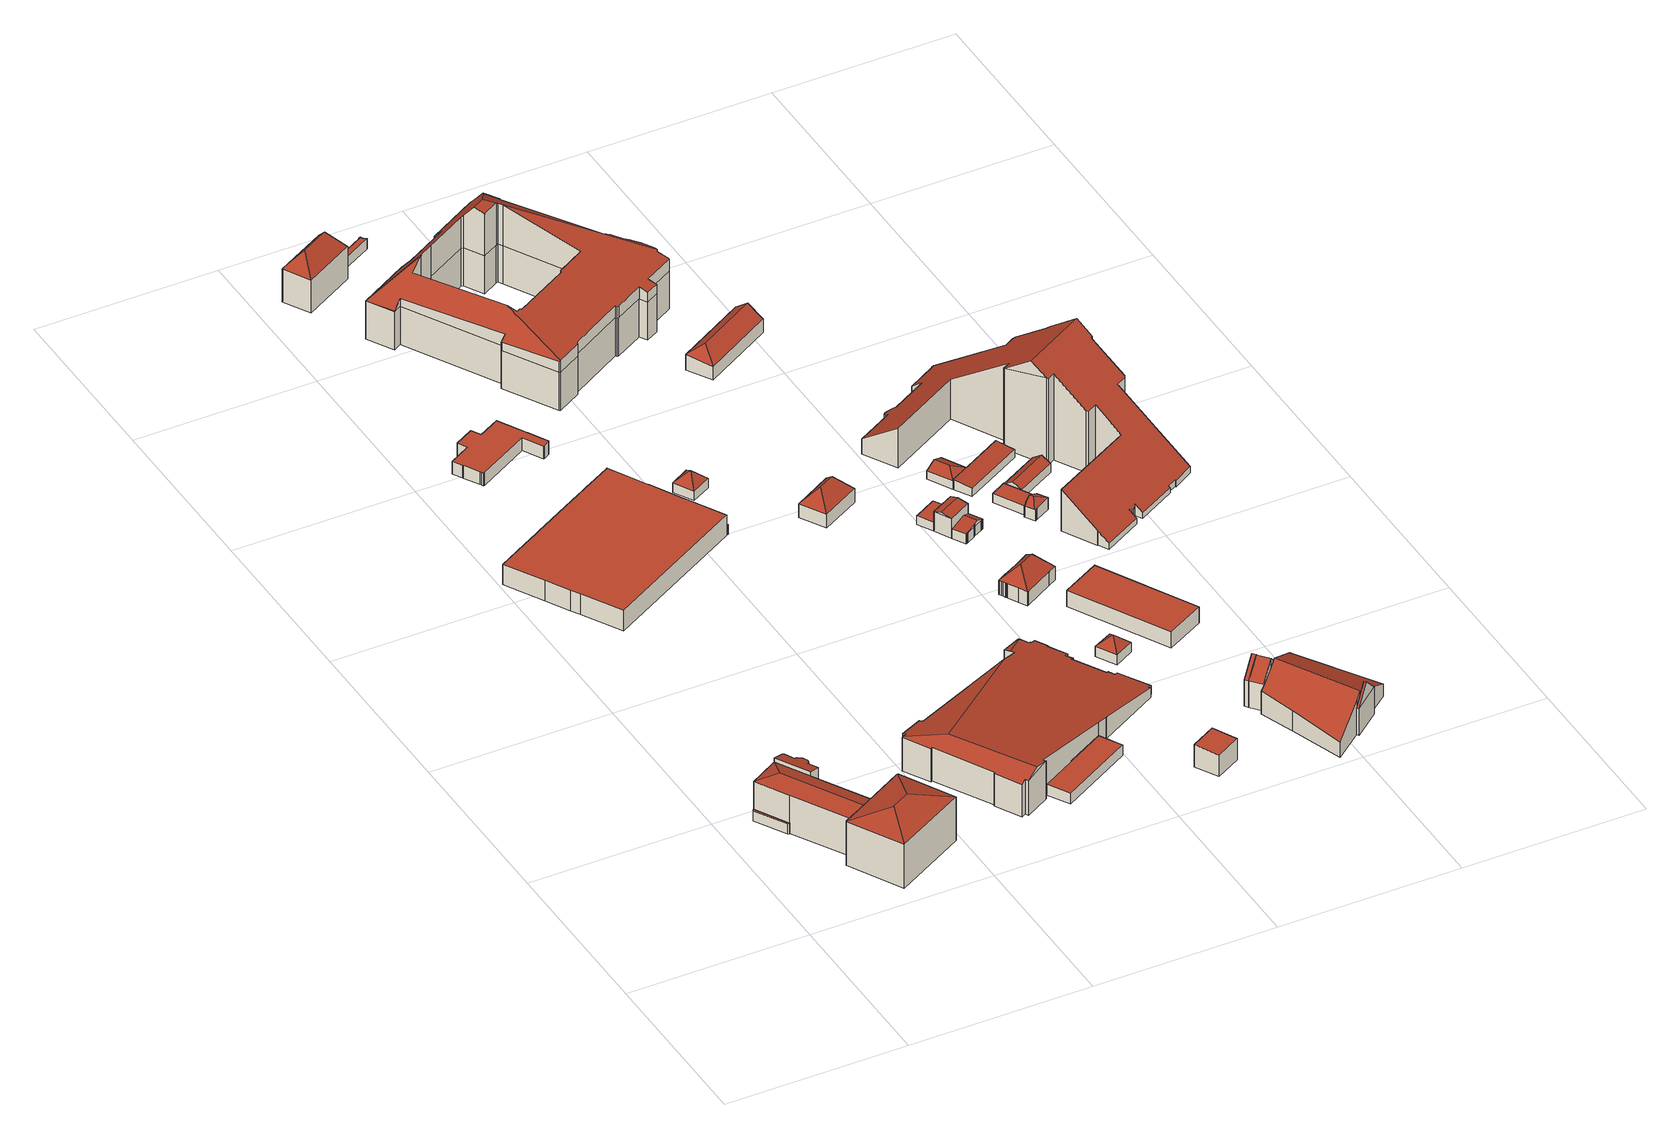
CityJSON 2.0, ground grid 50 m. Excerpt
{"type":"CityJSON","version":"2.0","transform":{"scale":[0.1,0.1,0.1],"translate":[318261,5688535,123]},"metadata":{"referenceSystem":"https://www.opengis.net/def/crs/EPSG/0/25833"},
"CityObjects":{
"building1":{"type":"Building","attributes":{"name":"Universität Leipzig - Veterinärmedizinische Fakultät","Gemeindeschluessel":14713000,"Geometrietyp2DReferenz":"3000","function":"31001_3023","roofType":"9999"},"children":["building1-1","building1-2","building1-3","building1-4"]},
"building1-1":{"type":"BuildingPart","attributes":{"Dachtyp_tdc":"tdcHipAndGableRoof","Dachneigung":17.68,"QualitaetDacherkennung":76,"Geometrietyp2DReferenz":"3000","roofType":"5000","measuredHeight":12.7},"parents":["building1"],"geometry":[{"type":"MultiSurface","lod":"2","boundaries":[[[0,1,2,3,4]],[[5,6,7,8,9]],[[6,10,11,7]],[[12,13,14,15]],[[16,0,4,17]],[[10,6,5,18]],[[5,1,0,16,19,18]],[[13,12,10,18,19]],[[4,3,8,7,11,15,14,17]],[[5,9,2,1]],[[9,8,3,2]],[[15,11,10,12]],[[17,14,13,16]],[[19,16,13]]],"semantics":{"surfaces":[{"type":"WallSurface"},{"type":"RoofSurface"},{"type":"GroundSurface"},{"type":"ClosureSurface"}],"values":[0,0,0,0,0,1,1,1,2,0,3,3,3,3]}}]},
"building1-2":{"type":"BuildingPart","attributes":{"Dachtyp_tdc":"tdcPolyFlatRoof","Dachneigung":0,"QualitaetDacherkennung":0,"Geometrietyp2DReferenz":"3000","roofType":"9999","measuredHeight":3.02},"parents":["building1"],"geometry":[{"type":"MultiSurface","lod":"2","boundaries":[[[9,20,21,22,23,2]],[[2,23,24,3]],[[23,22,25,24]],[[22,21,26,25]],[[21,20,27,26]],[[20,9,8,27]],[[3,24,25,26,27,8]],[[3,8,9,2]]],"semantics":{"surfaces":[{"type":"RoofSurface"},{"type":"WallSurface"},{"type":"GroundSurface"},{"type":"ClosureSurface"}],"values":[0,1,1,1,1,1,2,3]}}]},
"building1-3":{"type":"BuildingPart","attributes":{"Dachtyp_tdc":"tdcPolyFlatRoof","Dachneigung":16.78,"QualitaetDacherkennung":56,"Geometrietyp2DReferenz":"3000","roofType":"2100","measuredHeight":12.38},"parents":["building1"],"geometry":[{"type":"MultiSurface","lod":"2","boundaries":[[[28,29,30,11,10]],[[29,31,32,30]],[[31,33,34,32]],[[33,35,36,34]],[[35,37,38,36]],[[37,39,40,38]],[[39,41,42,40]],[[41,43,44,42]],[[43,45,46,44]],[[45,47,48,46]],[[47,49,50,48]],[[49,51,52,50]],[[51,53,54,52]],[[53,55,56,54]],[[55,57,12,15,56]],[[55,53,51,49,47,45,43,41,39,37,35,33,31,29,28,57]],[[15,11,30,32,34,36,38,40,42,44,46,48,50,52,54,56]],[[10,12,57,28]],[[10,11,15,12]]],"semantics":{"surfaces":[{"type":"WallSurface"},{"type":"RoofSurface"},{"type":"GroundSurface"},{"type":"ClosureSurface"}],"values":[0,0,0,0,0,0,0,0,0,0,0,0,0,0,0,1,2,0,3]}}]},
"building1-4":{"type":"BuildingPart","attributes":{"Dachtyp_tdc":"tdcFreeFormRoof","Dachneigung":17.71,"QualitaetDacherkennung":92,"Geometrietyp2DReferenz":"3000","roofType":"5000","measuredHeight":15.71},"parents":["building1"],"geometry":[{"type":"MultiSurface","lod":"2","boundaries":[[[58,14,13]],[[58,59,60,14]],[[59,61,62,60]],[[61,63,64,62]],[[63,65,66,64]],[[65,67,68,66]],[[67,69,70,68]],[[69,71,72,70]],[[71,73,74,72]],[[73,75,4,74]],[[75,76,16,17,4]],[[71,69,67,77]],[[65,63,61,78]],[[67,65,78,77]],[[61,59,58,76,75,73,71,77,78]],[[17,14,60,62,64,66,68,70,72,74,4]],[[13,19,16,76,58]],[[13,14,17,16]],[[13,16,19]]],"semantics":{"surfaces":[{"type":"WallSurface"},{"type":"RoofSurface"},{"type":"GroundSurface"},{"type":"ClosureSurface"}],"values":[0,0,0,0,0,0,0,0,0,0,0,1,1,1,1,2,0,3,3]}}]},
"building2":{"type":"Building","attributes":{"name":"Universität Leipzig - Veterinärmedizinische Fakultät","Gemeindeschluessel":14713000,"Geometrietyp2DReferenz":"3000","function":"31001_3023","roofType":"9999"},"children":["building2-1","building2-2","building2-3"]},
"building2-1":{"type":"BuildingPart","attributes":{"Dachtyp_tdc":"tdcPolyFlatRoof","Dachneigung":0,"QualitaetDacherkennung":6,"Geometrietyp2DReferenz":"3000","roofType":"1000","measuredHeight":6.08},"parents":["building2"],"geometry":[{"type":"MultiSurface","lod":"2","boundaries":[[[79,80,81,82,83]],[[80,84,85,86,81]],[[87,88,89,90,91]],[[88,92,93,89]],[[92,94,95,93]],[[94,96,97,95]],[[96,98,99,97]],[[98,100,101,99]],[[100,102,103,101]],[[102,104,105,103]],[[104,106,107,105]],[[106,108,109,107]],[[108,110,111,109]],[[110,112,113,111]],[[112,114,115,113]],[[114,116,117,115]],[[116,118,119,117]],[[118,120,121,119]],[[120,122,123,124,121]],[[122,120,118,116,114,112,110,108,106,104,102,100,98,96,94,92,88,87,84,80,79]],[[82,81,86,90,89,93,95,97,99,101,103,105,107,109,111,113,115,117,119,121,124]],[[91,85,84,87]],[[91,90,86,85]],[[83,123,122,79]],[[83,82,124,123]]],"semantics":{"surfaces":[{"type":"WallSurface"},{"type":"RoofSurface"},{"type":"GroundSurface"},{"type":"ClosureSurface"}],"values":[0,0,0,0,0,0,0,0,0,0,0,0,0,0,0,0,0,0,0,1,2,0,3,0,3]}}]},
"building2-2":{"type":"BuildingPart","attributes":{"Dachtyp_tdc":"tdcPolyFlatRoof","Dachneigung":0,"QualitaetDacherkennung":0,"Geometrietyp2DReferenz":"3000","roofType":"9999","measuredHeight":3.02},"parents":["building2"],"geometry":[{"type":"MultiSurface","lod":"2","boundaries":[[[125,126,127,128,129,130,131,132,133,134,123,83,135]],[[135,83,82,81]],[[123,134,136,124]],[[134,133,137,136]],[[133,132,138,137]],[[132,131,139,138]],[[131,130,140,139]],[[130,129,141,140]],[[129,128,142,141]],[[128,127,143,142]],[[127,126,144,143]],[[126,125,145,144]],[[125,135,81,145]],[[81,82,124,136,137,138,139,140,141,142,143,144,145]],[[124,82,83,123]]],"semantics":{"surfaces":[{"type":"RoofSurface"},{"type":"WallSurface"},{"type":"GroundSurface"},{"type":"ClosureSurface"}],"values":[0,1,1,1,1,1,1,1,1,1,1,1,1,2,3]}}]},
"building2-3":{"type":"BuildingPart","attributes":{"Dachtyp_tdc":"tdcPolyFlatRoof","Dachneigung":0,"QualitaetDacherkennung":0,"Geometrietyp2DReferenz":"3000","roofType":"9999","measuredHeight":3},"parents":["building2"],"geometry":[{"type":"MultiSurface","lod":"2","boundaries":[[[91,146,147,85]],[[85,147,148,86]],[[147,146,149,148]],[[146,91,90,149]],[[86,148,149,90]],[[86,90,91,85]]],"semantics":{"surfaces":[{"type":"RoofSurface"},{"type":"WallSurface"},{"type":"GroundSurface"},{"type":"ClosureSurface"}],"values":[0,1,1,1,2,3]}}]},
"building3":{"type":"Building","attributes":{"name":"Universität Leipzig - Veterinärmedizinische Fakultät","Dachtyp_tdc":"tdcPolyFlatRoof","Gemeindeschluessel":14713000,"Dachneigung":0,"QualitaetDacherkennung":58,"Geometrietyp2DReferenz":"3000","function":"31001_3023","roofType":"1000","measuredHeight":3.9},"geometry":[{"type":"MultiSurface","lod":"2","boundaries":[[[150,151,152,153]],[[151,154,155,152]],[[154,156,157,155]],[[156,158,159,157]],[[158,160,161,159]],[[160,162,163,161]],[[162,164,165,163]],[[164,166,167,165]],[[166,168,169,167]],[[168,170,171,169]],[[170,172,173,171]],[[172,174,175,173]],[[174,176,177,175]],[[176,178,179,177]],[[178,180,181,179]],[[180,182,183,181]],[[182,184,185,183]],[[184,186,187,185]],[[186,188,189,187]],[[188,190,191,189]],[[190,192,193,191]],[[192,150,153,193]],[[192,190,188,186,184,182,180,178,176,174,172,170,168,166,164,162,160,158,156,154,151,150]],[[153,152,155,157,159,161,163,165,167,169,171,173,175,177,179,181,183,185,187,189,191,193]]],"semantics":{"surfaces":[{"type":"WallSurface"},{"type":"RoofSurface"},{"type":"GroundSurface"}],"values":[0,0,0,0,0,0,0,0,0,0,0,0,0,0,0,0,0,0,0,0,0,0,1,2]}}]},
"building4":{"type":"Building","attributes":{"name":"Universität Leipzig - Veterinärmedizinische Fakultät","Dachtyp_tdc":"tdcPolyFlatRoof","Gemeindeschluessel":14713000,"Dachneigung":0,"QualitaetDacherkennung":80,"Geometrietyp2DReferenz":"3000","function":"31001_3023","roofType":"1000","measuredHeight":3.15},"geometry":[{"type":"MultiSurface","lod":"2","boundaries":[[[194,195,196,197]],[[195,198,199,196]],[[198,200,201,199]],[[200,194,197,201]],[[200,198,195,194]],[[197,196,199,201]]],"semantics":{"surfaces":[{"type":"WallSurface"},{"type":"RoofSurface"},{"type":"GroundSurface"}],"values":[0,0,0,0,1,2]}}]},
"building5":{"type":"Building","attributes":{"name":"Universität Leipzig - Veterinärmedizinische Fakultät","Dachtyp_tdc":"tdcFreeFormRoof","Gemeindeschluessel":14713000,"Dachneigung":10.04,"QualitaetDacherkennung":11,"Geometrietyp2DReferenz":"3000","function":"31001_3023","roofType":"5000","measuredHeight":12.06},"geometry":[{"type":"MultiSurface","lod":"2","boundaries":[[[202,203,204,205]],[[203,206,207,204]],[[206,208,209,207]],[[208,210,211,209]],[[210,212,213,211]],[[212,214,215,213]],[[214,216,217,215]],[[216,218,219,217]],[[218,220,221,219]],[[220,222,223,221]],[[222,224,225,223]],[[224,226,227,225]],[[226,228,229,227]],[[228,230,231,229]],[[230,232,233,231]],[[232,234,235,233]],[[234,236,237,235]],[[236,238,239,237]],[[238,240,241,239]],[[240,242,243,241]],[[242,244,245,243]],[[244,246,247,245]],[[246,248,249,247]],[[248,250,251,249]],[[250,252,253,251]],[[252,254,255,253]],[[254,256,257,255]],[[256,258,259,257]],[[258,260,261,259]],[[260,262,263,261]],[[262,264,265,263]],[[264,266,267,265]],[[266,268,269,267]],[[268,270,271,269]],[[270,272,273,271]],[[272,274,275,273]],[[274,202,205,275]],[[276,277,218,216,214,212,278]],[[279,280,224,222]],[[203,202,274,272,270,281,276,278,210,208,206]],[[252,250,248,246,244,242,240,238,236,234,232,230,228,226,280,279,220,277,276,281,268,266,264,262,260,258,256,254]],[[222,220,279]],[[226,224,280]],[[212,210,278]],[[220,218,277]],[[270,268,281]],[[205,204,207,209,211,213,215,217,219,221,223,225,227,229,231,233,235,237,239,241,243,245,247,249,251,253,255,257,259,261,263,265,267,269,271,273,275]]],"semantics":{"surfaces":[{"type":"WallSurface"},{"type":"RoofSurface"},{"type":"GroundSurface"}],"values":[0,0,0,0,0,0,0,0,0,0,0,0,0,0,0,0,0,0,0,0,0,0,0,0,0,0,0,0,0,0,0,0,0,0,0,0,0,1,1,1,1,0,0,0,0,0,2]}}]},
"building6":{"type":"Building","attributes":{"name":"Universität Leipzig - Veterinärmedizinische Fakultät","Gemeindeschluessel":14713000,"Geometrietyp2DReferenz":"3000","function":"31001_3023","roofType":"9999"},"children":["building6-1","building6-2"]},
"building6-1":{"type":"BuildingPart","attributes":{"Dachtyp_tdc":"tdcPolyFlatRoof","Dachneigung":0,"QualitaetDacherkennung":14,"Geometrietyp2DReferenz":"3000","roofType":"1000","measuredHeight":3.11},"parents":["building6"],"geometry":[{"type":"MultiSurface","lod":"2","boundaries":[[[282,283,284,285]],[[283,286,287,284]],[[286,288,289,287]],[[288,290,291,289]],[[290,292,293,291]],[[292,294,295,293]],[[294,296,297,295]],[[296,298,299,297]],[[298,300,301,299]],[[300,302,303,301]],[[302,304,305,303]],[[306,304,302,300,298,296,294,292,290,288,286,283,282]],[[285,284,287,289,291,293,295,297,299,301,303,305,307]],[[307,305,304,306]],[[285,307,306,282]]],"semantics":{"surfaces":[{"type":"WallSurface"},{"type":"RoofSurface"},{"type":"GroundSurface"},{"type":"ClosureSurface"}],"values":[0,0,0,0,0,0,0,0,0,0,0,1,2,3,3]}}]},
"building6-2":{"type":"BuildingPart","attributes":{"Dachtyp_tdc":"tdcHipRoof","Dachneigung":50.71,"QualitaetDacherkennung":66,"Geometrietyp2DReferenz":"3000","roofType":"3200","measuredHeight":14.81},"parents":["building6"],"geometry":[{"type":"MultiSurface","lod":"2","boundaries":[[[308,309,310,311]],[[309,312,313,310]],[[312,314,315,313]],[[314,316,282,285,315]],[[317,305,304]],[[317,318,319,305]],[[318,320,321,319]],[[320,308,311,321]],[[308,320,322]],[[318,317,323,316,314,312,309,324]],[[320,318,324,322]],[[309,308,322,324]],[[311,310,313,315,285,307,305,319,321]],[[306,282,316,323]],[[306,307,285,282]],[[304,306,323,317]],[[304,305,307,306]]],"semantics":{"surfaces":[{"type":"WallSurface"},{"type":"RoofSurface"},{"type":"GroundSurface"},{"type":"ClosureSurface"}],"values":[0,0,0,0,0,0,0,0,1,1,1,1,2,0,3,0,3]}}]},
"building7":{"type":"Building","attributes":{"name":"Universität Leipzig - Veterinärmedizinische Fakultät","Dachtyp_tdc":"tdcTentRoof","Gemeindeschluessel":14713000,"Dachneigung":44.27,"QualitaetDacherkennung":76,"Geometrietyp2DReferenz":"3000","function":"31001_3023","roofType":"3500","measuredHeight":5.8},"geometry":[{"type":"MultiSurface","lod":"2","boundaries":[[[325,326,327,328]],[[326,329,330,327]],[[329,331,332,330]],[[331,325,328,332]],[[326,325,333]],[[329,326,333]],[[331,329,333]],[[325,331,333]],[[328,327,330,332]]],"semantics":{"surfaces":[{"type":"WallSurface"},{"type":"RoofSurface"},{"type":"GroundSurface"}],"values":[0,0,0,0,1,1,1,1,2]}}]},
"building8":{"type":"Building","attributes":{"name":"Universität Leipzig - Veterinärmedizinische Fakultät","Dachtyp_tdc":"tdcHipRoof","Gemeindeschluessel":14713000,"Dachneigung":44.41,"QualitaetDacherkennung":72,"Geometrietyp2DReferenz":"3000","function":"31001_3023","roofType":"3200","measuredHeight":5.55},"geometry":[{"type":"MultiSurface","lod":"2","boundaries":[[[334,335,336,337]],[[335,338,339,336]],[[338,340,341,339]],[[340,334,337,341]],[[338,335,342]],[[334,340,343]],[[335,334,343,342]],[[340,338,342,343]],[[337,336,339,341]]],"semantics":{"surfaces":[{"type":"WallSurface"},{"type":"RoofSurface"},{"type":"GroundSurface"}],"values":[0,0,0,0,1,1,1,1,2]}}]},
"building9":{"type":"Building","attributes":{"name":"Universität Leipzig - Veterinärmedizinische Fakultät","Dachtyp_tdc":"tdcPolyFlatRoof","Gemeindeschluessel":14713000,"Dachneigung":2.98,"QualitaetDacherkennung":81,"Geometrietyp2DReferenz":"3000","function":"31001_3023","roofType":"2100","measuredHeight":6.76},"geometry":[{"type":"MultiSurface","lod":"2","boundaries":[[[344,345,346,347]],[[345,348,349,346]],[[348,350,351,349]],[[350,344,347,351]],[[350,348,345,344]],[[347,346,349,351]]],"semantics":{"surfaces":[{"type":"WallSurface"},{"type":"RoofSurface"},{"type":"GroundSurface"}],"values":[0,0,0,0,1,2]}}]},
"building10":{"type":"Building","attributes":{"name":"Universität Leipzig - Veterinärmedizinische Fakultät","Dachtyp_tdc":"tdcHipRoof","Gemeindeschluessel":14713000,"Dachneigung":46.47,"QualitaetDacherkennung":74,"Geometrietyp2DReferenz":"3000","function":"31001_3023","roofType":"3200","measuredHeight":8.38},"geometry":[{"type":"MultiSurface","lod":"2","boundaries":[[[352,353,354,355]],[[353,356,357,354]],[[356,358,359,357]],[[358,352,355,359]],[[356,353,360]],[[352,358,361]],[[353,352,361,360]],[[358,356,360,361]],[[355,354,357,359]]],"semantics":{"surfaces":[{"type":"WallSurface"},{"type":"RoofSurface"},{"type":"GroundSurface"}],"values":[0,0,0,0,1,1,1,1,2]}}]},
"building11":{"type":"Building","attributes":{"name":"Universität Leipzig - Veterinärmedizinische Fakultät","Dachtyp_tdc":"tdcFreeFormRoof","Gemeindeschluessel":14713000,"Dachneigung":12.78,"QualitaetDacherkennung":5,"Geometrietyp2DReferenz":"3000","function":"31001_3023","roofType":"5000","measuredHeight":24.57},"geometry":[{"type":"MultiSurface","lod":"2","boundaries":[[[362,363,364,365]],[[363,366,367,364]],[[366,368,369,367]],[[368,370,371,369]],[[370,372,373,371]],[[372,374,375,373]],[[374,376,377,375]],[[376,378,379,377]],[[378,380,381,379]],[[380,382,383,381]],[[382,384,385,383]],[[384,386,387,385]],[[386,388,389,387]],[[388,390,391,389]],[[390,392,393,391]],[[392,394,395,393]],[[394,396,397,395]],[[398,399,400,401]],[[399,402,403,400]],[[402,404,405,403]],[[404,406,407,405]],[[406,408,409,407]],[[408,410,411,409]],[[410,412,413,411]],[[412,414,415,413]],[[414,416,417,415]],[[416,418,419,417]],[[418,420,421,419]],[[420,422,423,421]],[[422,424,425,423]],[[424,426,427,425]],[[426,428,429,427]],[[428,398,401,429]],[[396,430,431,397]],[[430,432,433,431]],[[432,434,435,433]],[[434,436,437,435]],[[436,438,439,437]],[[438,440,441,439]],[[440,442,443,441]],[[442,444,445,443]],[[444,446,447,445]],[[446,448,449,447]],[[448,450,451,449]],[[450,452,453,451]],[[452,454,455,453]],[[454,456,457,455]],[[456,458,459,457]],[[458,460,461,459]],[[460,462,463,461]],[[462,464,465,463]],[[464,466,467,465]],[[466,468,469,467]],[[468,470,471,469]],[[470,472,473,471]],[[472,474,475,473]],[[474,362,365,475]],[[476,477,478,479,480,481,396,482,483,484]],[[485,486,487,488,489,490,491,492,493,494,495,496,497,498,499,500,501,502,503,504]],[[505,506,500,499]],[[507,508,509,510,511,512,513,503,502,514,515,516,517,518,519,479,478,520,521,522,523,524,525]],[[526,527,528,529,530,531,532,396,481,533,534,535,536,505,499,498]],[[420,506,505,536,422]],[[422,536,535,424]],[[424,535,534,426]],[[426,534,533,428]],[[428,533,481,398]],[[430,532,531,432]],[[396,532,430]],[[432,531,530,434]],[[434,530,529,436]],[[436,529,528,438]],[[438,528,527,440]],[[440,527,526,442]],[[442,526,498,444]],[[374,525,524,376]],[[372,507,525,374]],[[376,524,523,378]],[[378,523,522,380]],[[380,522,521,382]],[[382,521,520,384]],[[384,520,478,477,386]],[[402,519,518,404]],[[399,480,479,519,402]],[[404,518,517,406]],[[406,517,516,408]],[[408,516,515,410]],[[410,515,514,412]],[[412,514,502,414]],[[474,513,512,362]],[[472,504,503,513,474]],[[362,512,511,363]],[[363,511,510,366]],[[366,510,509,368]],[[368,509,508,370]],[[370,508,507,372]],[[418,500,506,420]],[[470,485,504,472]],[[414,502,501,416]],[[416,501,500,418]],[[444,498,497,446]],[[446,497,496,448]],[[448,496,495,450]],[[450,495,494,452]],[[452,494,493,454]],[[454,493,492,456]],[[456,492,491,458]],[[458,491,490,460]],[[460,490,489,462]],[[462,489,488,464]],[[464,488,487,466]],[[466,487,486,468]],[[468,486,485,470]],[[390,484,483,392]],[[388,476,484,390]],[[392,483,482,394]],[[394,482,396]],[[398,481,480,399]],[[386,477,476,388]],[[365,364,367,369,371,373,375,377,379,381,383,385,387,389,391,393,395,397,431,433,435,437,439,441,443,445,447,449,451,453,455,457,459,461,463,465,467,469,471,473,475],[401,400,403,405,407,409,411,413,415,417,419,421,423,425,427,429]],[[398,481,396]]],"semantics":{"surfaces":[{"type":"WallSurface"},{"type":"RoofSurface"},{"type":"GroundSurface"},{"type":"ClosureSurface"}],"values":[0,0,0,0,0,0,0,0,0,0,0,0,0,0,0,0,0,0,0,0,0,0,0,0,0,0,0,0,0,0,0,0,0,0,0,0,0,0,0,0,0,0,0,0,0,0,0,0,0,0,0,0,0,0,0,0,0,1,1,1,1,1,0,0,0,0,0,0,0,0,0,0,0,0,0,0,0,0,0,0,0,0,0,0,0,0,0,0,0,0,0,0,0,0,0,0,0,0,0,0,0,0,0,0,0,0,0,0,0,0,0,0,0,0,0,0,0,0,0,2,3]}}]},
"building12":{"type":"Building","attributes":{"name":"Universität Leipzig - Veterinärmedizinische Fakultät","Dachtyp_tdc":"tdcTentRoof","Gemeindeschluessel":14713000,"Dachneigung":44.27,"QualitaetDacherkennung":83,"Geometrietyp2DReferenz":"3000","function":"31001_3023","roofType":"3500","measuredHeight":5.82},"geometry":[{"type":"MultiSurface","lod":"2","boundaries":[[[537,538,539,540]],[[538,541,542,539]],[[541,543,544,542]],[[543,537,540,544]],[[538,537,545]],[[541,538,545]],[[543,541,545]],[[537,543,545]],[[540,539,542,544]]],"semantics":{"surfaces":[{"type":"WallSurface"},{"type":"RoofSurface"},{"type":"GroundSurface"}],"values":[0,0,0,0,1,1,1,1,2]}}]},
"building13":{"type":"Building","attributes":{"name":"Universität Leipzig - Veterinärmedizinische Fakultät","Dachtyp_tdc":"tdcFreeFormRoof","Gemeindeschluessel":14713000,"Dachneigung":46.52,"QualitaetDacherkennung":78,"Geometrietyp2DReferenz":"3000","function":"31001_3023","roofType":"5000","measuredHeight":8.51},"geometry":[{"type":"MultiSurface","lod":"2","boundaries":[[[546,547,548,549]],[[547,550,551,548]],[[550,552,553,551]],[[552,554,555,553]],[[554,556,557,555]],[[556,558,559,557]],[[558,560,561,559]],[[560,562,563,561]],[[562,564,565,563]],[[564,566,567,565]],[[566,568,569,567]],[[568,570,571,569]],[[570,572,573,571]],[[572,574,575,573]],[[574,576,577,575]],[[576,546,549,577]],[[566,578,579,546,576,574,572,570,568]],[[580,558,556,581,582]],[[560,580,582,579,578,564,562]],[[582,581,554,552,550,547,546,579]],[[566,564,578]],[[556,554,581]],[[560,558,580]],[[549,548,551,553,555,557,559,561,563,565,567,569,571,573,575,577]]],"semantics":{"surfaces":[{"type":"WallSurface"},{"type":"RoofSurface"},{"type":"GroundSurface"}],"values":[0,0,0,0,0,0,0,0,0,0,0,0,0,0,0,0,1,1,1,1,0,0,0,2]}}]},
"building14":{"type":"Building","attributes":{"name":"Universität Leipzig - Veterinärmedizinische Fakultät","Dachtyp_tdc":"tdcPolyFlatRoof","Gemeindeschluessel":14713000,"Dachneigung":0,"QualitaetDacherkennung":40,"Geometrietyp2DReferenz":"3000","function":"31001_3023","roofType":"1000","measuredHeight":2.61},"geometry":[{"type":"MultiSurface","lod":"2","boundaries":[[[583,584,585,586]],[[584,587,588,585]],[[587,589,590,588]],[[589,591,592,590]],[[591,593,594,592]],[[593,595,596,594]],[[595,597,598,596]],[[597,599,600,598]],[[599,601,602,600]],[[601,583,586,602]],[[601,599,597,595,593,591,589,587,584,583]],[[586,585,588,590,592,594,596,598,600,602]]],"semantics":{"surfaces":[{"type":"WallSurface"},{"type":"RoofSurface"},{"type":"GroundSurface"}],"values":[0,0,0,0,0,0,0,0,0,0,1,2]}}]},
"building15":{"type":"Building","attributes":{"name":"Universität Leipzig - Veterinärmedizinische Fakultät","Dachtyp_tdc":"tdcGableRoof","Gemeindeschluessel":14713000,"Dachneigung":12.54,"QualitaetDacherkennung":72,"Geometrietyp2DReferenz":"3000","function":"31001_3023","roofType":"3100","measuredHeight":6.43},"geometry":[{"type":"MultiSurface","lod":"2","boundaries":[[[603,604,602,586]],[[604,605,606,602]],[[605,607,608,606]],[[607,603,586,608]],[[605,604,609]],[[603,607,610]],[[604,603,610,609]],[[607,605,609,610]],[[586,602,606,608]]],"semantics":{"surfaces":[{"type":"WallSurface"},{"type":"RoofSurface"},{"type":"GroundSurface"}],"values":[0,0,0,0,0,0,1,1,2]}}]},
"building16":{"type":"Building","attributes":{"name":"Universität Leipzig - Veterinärmedizinische Fakultät","Dachtyp_tdc":"tdcFreeFormRoof","Gemeindeschluessel":14713000,"Dachneigung":10.1,"QualitaetDacherkennung":16,"Geometrietyp2DReferenz":"3000","function":"31001_3023","roofType":"5000","measuredHeight":3.81},"geometry":[{"type":"MultiSurface","lod":"2","boundaries":[[[611,612,613,614]],[[612,615,616,613]],[[615,617,618,616]],[[617,619,620,618]],[[619,621,622,620]],[[621,623,624,622]],[[623,625,626,624]],[[625,627,628,626]],[[627,629,630,628]],[[629,611,614,630]],[[631,632,633,634,635,636]],[[635,629,627,637,638,639,640,636]],[[617,631,636,640,619]],[[619,640,639,621]],[[621,639,638,623]],[[623,638,637,625]],[[625,637,627]],[[611,634,633,612]],[[629,635,634,611]],[[612,633,632,615]],[[615,632,631,617]],[[614,613,616,618,620,622,624,626,628,630]]],"semantics":{"surfaces":[{"type":"WallSurface"},{"type":"RoofSurface"},{"type":"GroundSurface"}],"values":[0,0,0,0,0,0,0,0,0,0,1,1,0,0,0,0,0,0,0,0,0,2]}}]},
"building17":{"type":"Building","attributes":{"name":"Universität Leipzig - Veterinärmedizinische Fakultät","Dachtyp_tdc":"tdcPolyFlatRoof","Gemeindeschluessel":14713000,"Dachneigung":0,"QualitaetDacherkennung":57,"Geometrietyp2DReferenz":"3000","function":"31001_3023","roofType":"1000","measuredHeight":4.77},"geometry":[{"type":"MultiSurface","lod":"2","boundaries":[[[641,642,643,644]],[[642,645,646,643]],[[645,647,648,646]],[[647,641,644,648]],[[647,645,642,641]],[[644,643,646,648]]],"semantics":{"surfaces":[{"type":"WallSurface"},{"type":"RoofSurface"},{"type":"GroundSurface"}],"values":[0,0,0,0,1,2]}}]},
"building18":{"type":"Building","attributes":{"name":"Universität Leipzig - Veterinärmedizinische Fakultät","Dachtyp_tdc":"tdcHipAndGableRoof","Gemeindeschluessel":14713000,"Dachneigung":35.9,"QualitaetDacherkennung":73,"Geometrietyp2DReferenz":"3000","function":"31001_3023","roofType":"5000","measuredHeight":7.15},"geometry":[{"type":"MultiSurface","lod":"2","boundaries":[[[649,650,651,652]],[[650,653,654,651]],[[653,655,656,654]],[[655,649,652,656]],[[653,650,657]],[[649,655,658]],[[650,649,658,657]],[[655,653,657,658]],[[652,651,654,656]]],"semantics":{"surfaces":[{"type":"WallSurface"},{"type":"RoofSurface"},{"type":"GroundSurface"}],"values":[0,0,0,0,1,0,1,1,2]}}]},
"building19":{"type":"Building","attributes":{"name":"Universität Leipzig - Veterinärmedizinische Fakultät","Gemeindeschluessel":14713000,"Geometrietyp2DReferenz":"3000","function":"31001_3023","roofType":"9999"},"children":["building19-1","building19-2","building19-3","building19-4"]},
"building19-1":{"type":"BuildingPart","attributes":{"Dachtyp_tdc":"tdcGableRoof","Dachneigung":44.84,"QualitaetDacherkennung":49,"Geometrietyp2DReferenz":"3000","roofType":"3100","measuredHeight":12.53},"parents":["building19"],"geometry":[{"type":"MultiSurface","lod":"2","boundaries":[[[659,660,661,662]],[[663,664,665,666,667]],[[668,669,670,671]],[[669,659,662,670]],[[672,673,664,663,674]],[[674,675,676,660,659,669,668,672]],[[662,661,677,678,666,665,679,671,670]],[[680,675,674]],[[678,677,676,675,680]],[[677,661,660,676]],[[663,667,680,674]],[[678,680,667,666]],[[679,665,664,673,672]],[[668,671,679,672]]],"semantics":{"surfaces":[{"type":"WallSurface"},{"type":"RoofSurface"},{"type":"GroundSurface"},{"type":"ClosureSurface"}],"values":[0,0,0,0,1,1,2,0,3,3,0,3,3,3]}}]},
"building19-2":{"type":"BuildingPart","attributes":{"Dachtyp_tdc":"tdcGableRoof","Dachneigung":45.15,"QualitaetDacherkennung":60,"Geometrietyp2DReferenz":"3000","roofType":"3100","measuredHeight":12.57},"parents":["building19"],"geometry":[{"type":"MultiSurface","lod":"2","boundaries":[[[681,682,683,684,685]],[[682,686,687,683]],[[686,688,689,687]],[[686,682,690]],[[682,681,691,690]],[[688,686,690,691,692,693]],[[684,683,687,689,694]],[[685,695,681]],[[684,694,696,695,685]],[[694,689,688,696]],[[691,681,695,692]],[[692,695,696,693]],[[693,696,688]]],"semantics":{"surfaces":[{"type":"WallSurface"},{"type":"RoofSurface"},{"type":"GroundSurface"},{"type":"ClosureSurface"}],"values":[0,0,0,0,1,1,2,0,3,3,0,3,3]}}]},
"building19-3":{"type":"BuildingPart","attributes":{"Dachtyp_tdc":"tdcGableRoof","Dachneigung":28.59,"QualitaetDacherkennung":9,"Geometrietyp2DReferenz":"3000","roofType":"3100","measuredHeight":11.17},"parents":["building19"],"geometry":[{"type":"MultiSurface","lod":"2","boundaries":[[[697,698,699,700]],[[698,701,702,699]],[[701,667,666,702]],[[703,704,705,661,660]],[[704,706,707,705]],[[706,708,709,707]],[[708,710,711,709]],[[710,685,684,711]],[[712,689,688]],[[712,697,700,689]],[[713,692,695,685,710,708,706,704,703,714]],[[714,675,680,667,701,698,697,712,713]],[[700,699,702,666,678,677,661,705,707,709,711,684,694,689]],[[676,675,714]],[[677,678,680,675,676]],[[678,666,667,680]],[[703,660,676,714]],[[677,676,660,661]],[[693,692,713]],[[694,684,685,695,696]],[[696,695,692,693]],[[712,688,693,713]],[[694,696,688,689]],[[688,696,693]]],"semantics":{"surfaces":[{"type":"WallSurface"},{"type":"RoofSurface"},{"type":"GroundSurface"},{"type":"ClosureSurface"}],"values":[0,0,0,0,0,0,0,0,0,0,1,1,2,0,3,3,0,3,0,3,3,0,3,3]}}]},
"building19-4":{"type":"BuildingPart","attributes":{"Dachtyp_tdc":"tdcGableRoof","Dachneigung":44.86,"QualitaetDacherkennung":53,"Geometrietyp2DReferenz":"3000","roofType":"3100","measuredHeight":12.55},"parents":["building19"],"geometry":[{"type":"MultiSurface","lod":"2","boundaries":[[[664,715,716,665]],[[715,717,718,716]],[[717,719,720,718]],[[719,668,671,720]],[[717,715,664,721,722]],[[722,668,719,717]],[[679,665,716,718,720,671]],[[721,672,722]],[[664,665,679,672,721]],[[672,668,722]],[[672,679,671,668]]],"semantics":{"surfaces":[{"type":"WallSurface"},{"type":"RoofSurface"},{"type":"GroundSurface"},{"type":"ClosureSurface"}],"values":[0,0,0,0,1,1,2,0,3,0,3]}}]},
"building20":{"type":"Building","attributes":{"name":"Universität Leipzig - Veterinärmedizinische Fakultät","Dachtyp_tdc":"tdcPolyFlatRoof","Gemeindeschluessel":14713000,"Dachneigung":0,"QualitaetDacherkennung":57,"Geometrietyp2DReferenz":"3000","function":"31001_3023","roofType":"1000","measuredHeight":2.71},"geometry":[{"type":"MultiSurface","lod":"2","boundaries":[[[723,724,725,726]],[[724,727,728,725]],[[727,729,730,728]],[[729,731,732,730]],[[731,723,726,732]],[[731,729,727,724,723]],[[726,725,728,730,732]]],"semantics":{"surfaces":[{"type":"WallSurface"},{"type":"RoofSurface"},{"type":"GroundSurface"}],"values":[0,0,0,0,0,1,2]}}]},
"building21":{"type":"Building","attributes":{"name":"Universität Leipzig - Veterinärmedizinische Fakultät","Dachtyp_tdc":"tdcFreeFormRoof","Gemeindeschluessel":14713000,"Dachneigung":24.81,"QualitaetDacherkennung":26,"Geometrietyp2DReferenz":"3000","function":"31001_3023","roofType":"5000","measuredHeight":5.12},"geometry":[{"type":"MultiSurface","lod":"2","boundaries":[[[733,734,735,736]],[[734,737,732,735]],[[737,738,730,732]],[[738,739,740,730]],[[739,741,742,740]],[[741,743,744,742]],[[743,745,746,744]],[[745,733,736,746]],[[741,739,747,748,745,743]],[[747,739,738,749]],[[748,747,749,737,734,733]],[[738,737,749]],[[733,745,748]],[[736,735,732,730,740,742,744,746]]],"semantics":{"surfaces":[{"type":"WallSurface"},{"type":"RoofSurface"},{"type":"GroundSurface"}],"values":[0,0,0,0,0,0,0,0,1,1,1,0,0,2]}}]},
"building22":{"type":"Building","attributes":{"name":"Universität Leipzig - Veterinärmedizinische Fakultät","Gemeindeschluessel":14713000,"Geometrietyp2DReferenz":"3000","function":"31001_3023","roofType":"9999"},"children":["building22-1","building22-2"]},
"building22-1":{"type":"BuildingPart","attributes":{"Dachtyp_tdc":"tdcFreeFormRoof","Dachneigung":24.4,"QualitaetDacherkennung":14,"Geometrietyp2DReferenz":"3000","roofType":"5000","measuredHeight":3.84},"parents":["building22"],"geometry":[{"type":"MultiSurface","lod":"2","boundaries":[[[750,751,752,753]],[[751,754,755,752]],[[756,750,753,757]],[[758,756,754]],[[759,758,754,751]],[[759,751,750]],[[758,759,750,756]],[[753,752,755,757]],[[757,755,754,756]]],"semantics":{"surfaces":[{"type":"WallSurface"},{"type":"RoofSurface"},{"type":"GroundSurface"},{"type":"ClosureSurface"}],"values":[0,0,0,1,1,0,1,2,3]}}]},
"building22-2":{"type":"BuildingPart","attributes":{"Dachtyp_tdc":"tdcPolyFlatRoof","Dachneigung":6.6,"QualitaetDacherkennung":65,"Geometrietyp2DReferenz":"3000","roofType":"2100","measuredHeight":3.02},"parents":["building22"],"geometry":[{"type":"MultiSurface","lod":"2","boundaries":[[[760,761,756,757,762]],[[763,764,765,755,754]],[[764,766,767,765]],[[766,760,762,767]],[[766,764,763,761,760]],[[762,757,755,765,767]],[[763,754,756,761]],[[754,755,757,756]]],"semantics":{"surfaces":[{"type":"WallSurface"},{"type":"RoofSurface"},{"type":"GroundSurface"},{"type":"ClosureSurface"}],"values":[0,0,0,0,1,2,0,3]}}]},
"building23":{"type":"Building","attributes":{"name":"Universität Leipzig - Veterinärmedizinische Fakultät","Dachtyp_tdc":"tdcGableRoof","Gemeindeschluessel":14713000,"Dachneigung":34,"QualitaetDacherkennung":13,"Geometrietyp2DReferenz":"3000","function":"31001_3023","roofType":"3100","measuredHeight":4.14},"geometry":[{"type":"MultiSurface","lod":"2","boundaries":[[[768,769,770,725]],[[769,771,772,770]],[[771,727,728,772]],[[727,768,725,728]],[[771,769,773]],[[768,727,774]],[[769,768,774,773]],[[727,771,773,774]],[[725,770,772,728]]],"semantics":{"surfaces":[{"type":"WallSurface"},{"type":"RoofSurface"},{"type":"GroundSurface"}],"values":[0,0,0,0,0,0,1,1,2]}}]},
"building24":{"type":"Building","attributes":{"name":"Universität Leipzig - Veterinärmedizinische Fakultät","Dachtyp_tdc":"tdcFreeFormRoof","Gemeindeschluessel":14713000,"Dachneigung":38.29,"QualitaetDacherkennung":15,"Geometrietyp2DReferenz":"3000","function":"31001_3023","roofType":"5000","measuredHeight":29.43},"geometry":[{"type":"MultiSurface","lod":"2","boundaries":[[[775,776,777,778]],[[776,779,780,777]],[[779,781,782,780]],[[781,783,784,782]],[[783,785,786,784]],[[785,787,788,786]],[[787,789,790,788]],[[789,791,792,790]],[[791,793,794,792]],[[793,795,796,794]],[[795,797,798,796]],[[797,799,800,798]],[[799,801,802,800]],[[801,803,804,802]],[[803,805,806,804]],[[805,807,808,806]],[[807,809,810,808]],[[809,811,812,810]],[[811,813,814,812]],[[813,815,816,814]],[[815,817,818,816]],[[817,819,820,818]],[[819,821,822,820]],[[821,823,824,822]],[[823,825,826,824]],[[825,827,828,826]],[[827,829,830,828]],[[829,831,832,830]],[[831,833,834,832]],[[833,835,836,834]],[[835,837,838,836]],[[837,839,840,838]],[[839,841,842,840]],[[841,843,844,842]],[[843,845,846,844]],[[845,847,848,846]],[[847,849,850,848]],[[849,851,852,850]],[[851,853,854,852]],[[853,855,856,854]],[[855,857,858,856]],[[857,859,860,858]],[[859,861,862,860]],[[861,863,864,862]],[[863,865,866,864]],[[865,867,868,866]],[[867,869,870,868]],[[869,871,872,870]],[[871,873,874,872]],[[873,875,876,874]],[[875,877,878,876]],[[877,879,880,878]],[[879,881,882,880]],[[881,775,778,882]],[[861,859,857,855,853,851,883,884,799,797,795,793,791,789,787,785,783,781,779,776,775,881,879,877,875,873,871,869,867,865,863]],[[883,849,847,845,843,841,839,837,835,833,831,829,827,825,823,821,819,817,815,813,811,809,807,805,803,801,884]],[[801,799,884]],[[851,849,883]],[[778,777,780,782,784,786,788,790,792,794,796,798,800,802,804,806,808,810,812,814,816,818,820,822,824,826,828,830,832,834,836,838,840,842,844,846,848,850,852,854,856,858,860,862,864,866,868,870,872,874,876,878,880,882]]],"semantics":{"surfaces":[{"type":"WallSurface"},{"type":"RoofSurface"},{"type":"GroundSurface"}],"values":[0,0,0,0,0,0,0,0,0,0,0,0,0,0,0,0,0,0,0,0,0,0,0,0,0,0,0,0,0,0,0,0,0,0,0,0,0,0,0,0,0,0,0,0,0,0,0,0,0,0,0,0,0,0,1,1,0,0,2]}}]}
},
"vertices":[
[230,207,129],[141,365,129],[141,365,46],[141,365,16],[230,207,16],[91,455,129],[120,472,129],[120,472,16],[91,455,16],[91,455,46],[171,501,128],[171,501,16],[222,411,128],[311,251,129],[311,251,16],[222,411,16],[230,206,129],[230,206,16],[153,439,143],[270,229,143],
[89,454,46],[87,450,46],[135,364,46],[139,363,46],[139,363,16],[135,364,16],[87,450,16],[89,454,16],
[171,501,140],[172,502,140],[172,502,16],[202,519,130],[202,519,16],[207,517,129],[207,517,16],[221,490,129],[221,490,16],[228,492,127],[228,492,16],[235,491,125],[235,491,16],[241,488,124],[241,488,16],[245,483,123],[245,483,16],[248,476,124],[248,476,16],[247,469,125],[247,469,16],[244,463,127],[244,463,16],[239,458,129],[239,458,16],[254,432,129],[254,432,16],[252,428,130],[252,428,16],[222,411,140],
[311,251,147],[394,297,147],[394,297,16],[397,296,148],[397,296,16],[399,296,147],[399,296,16],[478,153,146],[478,153,16],[279,43,146],[279,43,16],[200,187,147],[200,187,16],[200,189,147],[200,189,16],[200,190,147],[200,190,16],[230,207,147],[230,206,147],[311,157,173],[363,186,173],
[458,1671,81],[459,1672,81],[459,1672,20],[458,1671,20],[458,1671,50],[506,1583,81],[506,1583,50],[506,1583,20],[564,1477,81],[168,1258,81],[168,1258,20],[564,1477,20],[564,1477,50],[108,1364,81],[108,1364,20],[94,1389,81],[94,1389,20],[59,1452,81],[59,1452,20],[0,1557,81],[0,1557,20],[110,1617,81],[110,1617,20],[130,1628,81],[130,1628,20],[142,1635,81],[142,1635,20],[164,1647,81],[164,1647,20],[265,1703,81],[265,1703,20],[269,1705,81],[269,1705,20],[305,1725,81],[305,1725,20],[325,1736,81],[325,1736,20],[333,1740,81],[333,1740,20],[336,1742,81],[336,1742,20],[397,1775,81],[397,1775,20],[400,1777,81],[400,1777,50],[400,1777,20],
[462,1674,50],[456,1686,50],[444,1707,50],[443,1709,50],[437,1720,50],[430,1733,50],[423,1745,50],[422,1747,50],[411,1768,50],[404,1780,50],[459,1672,50],[404,1780,20],[411,1768,20],[422,1747,20],[423,1745,20],[430,1733,20],[437,1720,20],[443,1709,20],[444,1707,20],[456,1686,20],[462,1674,20],
[569,1479,50],[510,1585,50],[510,1585,20],[569,1479,20],
[323,1953,57],[293,2007,57],[293,2007,19],[323,1953,19],[149,1928,57],[149,1928,19],[146,1926,57],[146,1926,19],[143,1932,57],[143,1932,19],[141,1935,57],[141,1935,19],[118,1976,57],[118,1976,19],[117,1978,57],[117,1978,19],[102,2004,57],[102,2004,19],[160,2036,57],[160,2036,19],[147,2062,57],[147,2062,19],[199,2091,57],[199,2091,19],[214,2065,57],[214,2065,19],[272,2097,57],[272,2097,19],[286,2071,57],[286,2071,19],[288,2068,57],[288,2068,19],[310,2028,57],[310,2028,19],[312,2025,57],[312,2025,19],[315,2019,57],[315,2019,19],[344,1966,57],[344,1966,19],[342,1964,57],[342,1964,19],[326,1954,57],[326,1954,19],
[752,207,51],[953,319,51],[953,319,19],[752,207,19],[987,259,51],[987,259,19],[786,147,51],[786,147,19],
[620,226,117],[623,228,118],[623,228,20],[620,226,20],[536,383,120],[536,383,20],[533,382,118],[533,382,20],[493,453,119],[493,453,20],[507,461,119],[507,461,20],[503,470,117],[503,470,20],[568,507,108],[568,507,20],[573,498,110],[573,498,20],[927,695,60],[927,695,20],[912,721,56],[912,721,20],[967,752,48],[967,752,20],[983,725,49],[983,725,20],[986,727,49],[986,727,20],[988,725,49],[988,725,20],[1000,731,46],[1000,731,20],[1018,698,46],[1018,698,20],[1015,696,47],[1015,696,20],[1044,646,47],[1044,646,20],[1035,641,49],[1035,641,20],[1046,622,49],[1046,622,20],[1041,619,50],[1041,619,20],[1090,532,50],[1090,532,20],[1095,535,49],[1095,535,20],[1104,518,49],[1104,518,20],[1113,523,47],[1113,523,20],[1160,440,47],[1160,440,20],[1151,435,49],[1151,435,20],[1154,430,49],[1154,430,20],[984,336,84],[984,336,20],[983,335,84],[983,335,20],[953,319,90],[953,319,20],[739,199,133],[739,199,20],[743,192,133],[743,192,20],[676,154,123],[676,154,20],[671,162,123],[671,162,20],[659,155,116],[659,155,20],[583,390,140],[885,672,69],[496,455,120],[921,705,60],[969,749,49],[709,173,140],
[256,2863,49],[257,2861,49],[257,2861,18],[256,2863,18],[330,2901,49],[330,2901,18],[329,2903,49],[329,2903,18],[334,2905,49],[334,2905,18],[334,2904,49],[334,2904,18],[335,2901,49],[335,2901,18],[337,2898,49],[337,2898,18],[340,2895,49],[340,2895,18],[344,2893,49],[344,2893,18],[346,2892,49],[346,2892,18],[235,2830,49],[235,2830,18],[226,2847,49],[226,2847,18],
[68,2801,116],[209,2879,116],[209,2879,18],[68,2801,18],[225,2849,116],[225,2849,18],[255,2865,71],[255,2865,18],[256,2863,71],[235,2830,116],[248,2807,116],[248,2807,18],[108,2729,116],[108,2729,18],[118,2782,166],[226,2847,116],[195,2824,166],
[562,1636,48],[532,1690,48],[532,1690,20],[562,1636,20],[585,1720,48],[585,1720,20],[615,1666,48],[615,1666,20],[574,1678,78],
[433,2525,45],[481,2439,45],[481,2439,14],[433,2525,14],[441,2416,48],[441,2416,14],[392,2503,48],[392,2503,14],[449,2445,70],[420,2495,70],
[1154,82,78],[1120,145,81],[1120,145,14],[1154,82,14],[1188,183,81],[1188,183,14],[1223,120,78],[1223,120,14],
[896,1448,62],[789,1389,62],[789,1389,21],[896,1448,21],[750,1459,61],[750,1459,21],[857,1519,61],[857,1519,21],[801,1442,105],[844,1466,105],
[879,2360,117],[879,2356,117],[879,2356,4],[879,2360,4],[797,2311,117],[797,2311,4],[809,2290,117],[809,2290,4],[775,2271,117],[775,2271,4],[763,2293,117],[763,2293,4],[684,2249,117],[684,2249,4],[680,2249,117],[680,2249,4],[677,2252,117],[677,2252,4],[528,2168,117],[528,2168,4],[526,2160,117],[526,2160,4],[460,2123,117],[460,2123,4],[456,2124,117],[456,2124,4],[376,2267,117],[376,2267,4],[391,2275,117],[391,2275,4],[245,2535,117],[245,2535,4],[223,2522,117],[223,2522,4],[183,2593,117],[183,2593,4],[326,2579,117],[293,2561,117],[293,2561,4],[326,2579,4],[437,2301,117],[437,2301,4],[446,2306,117],[446,2306,4],[453,2305,117],[453,2305,4],[603,2389,117],[603,2389,4],[605,2395,117],[605,2395,4],[683,2439,117],[683,2439,4],[576,2631,117],[576,2631,4],[568,2645,117],[568,2645,4],[563,2642,117],[563,2642,4],[518,2617,117],[518,2617,4],[489,2669,117],[489,2669,4],[483,2671,117],[483,2671,4],[361,2603,117],[361,2603,4],[363,2600,117],[363,2600,4],[323,2672,117],[323,2672,4],[335,2651,117],[335,2651,4],[456,2719,117],[456,2719,4],[447,2735,117],[447,2735,4],[448,2742,117],[448,2742,4],[587,2820,117],[587,2820,4],[593,2818,117],[593,2818,4],[607,2792,117],[607,2792,4],[629,2752,117],[629,2752,4],[628,2747,117],[628,2747,4],[625,2745,117],[625,2745,4],[766,2486,117],[766,2486,4],[796,2502,117],[796,2502,4],[801,2502,117],[801,2502,4],[816,2474,117],[816,2474,4],[831,2473,117],[831,2473,4],[844,2468,117],[844,2468,4],[856,2460,117],[856,2460,4],[865,2449,117],[865,2449,4],[871,2434,117],[871,2434,4],[873,2418,117],[873,2418,4],[870,2402,117],[870,2402,4],[863,2388,117],[863,2388,4],[376,2267,143],[456,2124,151],[459,2124,152],[424,2326,196],[293,2561,184],[326,2579,213],[223,2522,121],[245,2535,142],[391,2275,156],[873,2418,148],[871,2434,142],[865,2449,141],[856,2460,142],[844,2468,145],[831,2473,151],[816,2474,159],[801,2502,157],[796,2502,160],[766,2486,184],[625,2745,166],[628,2747,164],[629,2752,161],[607,2792,158],[537,2662,250],[563,2642,243],[568,2645,239],[576,2631,240],[867,2395,161],[870,2402,155],[503,2643,250],[518,2617,243],[763,2293,152],[775,2271,146],[809,2290,146],[797,2311,152],[879,2356,152],[879,2360,152],[863,2388,160],[683,2439,190],[605,2395,190],[603,2389,189],[453,2305,189],[446,2306,190],[437,2301,190],[460,2123,152],[526,2160,152],[528,2168,153],[677,2252,153],[680,2249,152],[684,2249,152],[593,2818,123],[587,2820,119],[448,2742,118],[447,2735,124],[456,2719,146],[335,2651,146],[323,2672,118],[363,2600,214],[361,2603,209],[483,2671,210],[489,2669,215],
[1146,584,48],[1115,639,48],[1115,639,19],[1146,584,19],[1170,669,46],[1170,669,19],[1200,614,46],[1200,614,19],[1157,626,77],
[1028,964,62],[1055,980,62],[1055,980,19],[1028,964,19],[1060,982,62],[1060,982,19],[1094,1001,62],[1094,1001,19],[1098,1003,62],[1098,1003,19],[1135,1023,62],[1135,1023,19],[1174,952,60],[1174,952,19],[1151,939,60],[1151,939,19],[1071,894,60],[1071,894,19],[1068,892,60],[1068,892,19],[1055,915,61],[1055,915,19],[1040,942,61],[1040,942,19],[1039,945,61],[1039,945,19],[1037,947,62],[1037,947,19],[1034,954,62],[1034,954,19],[1032,957,62],[1032,957,19],[1068,893,60],[1077,946,104],[1173,951,60],[1134,1023,62],[1121,970,104],
[1009,1258,47],[985,1301,47],[985,1301,21],[1009,1258,21],[988,1302,47],[988,1302,21],[990,1303,47],[990,1303,21],[1015,1317,47],[1015,1317,21],[1017,1318,47],[1017,1318,21],[1042,1332,47],[1042,1332,21],[1045,1333,47],[1045,1333,21],[1048,1335,47],[1048,1335,21],[1072,1292,47],[1072,1292,21],
[1009,1258,80],[1072,1292,80],[1096,1248,79],[1096,1248,21],[1033,1213,79],[1033,1213,21],[1082,1274,85],[1019,1239,85],
[1096,1248,49],[1117,1212,49],[1117,1212,20],[1096,1248,20],[1114,1210,49],[1114,1210,20],[1110,1208,49],[1110,1208,20],[1087,1196,49],[1087,1196,20],[1083,1193,49],[1083,1193,20],[1061,1181,49],[1061,1181,20],[1057,1179,49],[1057,1179,20],[1054,1178,49],[1054,1178,20],[1033,1213,49],[1033,1213,20],[1110,1208,53],[1114,1210,51],[1117,1212,50],[1096,1248,50],[1078,1238,58],[1098,1202,58],[1057,1179,50],[1061,1181,51],[1083,1193,55],[1087,1196,56],
[1290,581,68],[1148,845,68],[1148,845,20],[1290,581,20],[1254,902,68],[1254,902,20],[1396,638,68],[1396,638,20],
[1022,2148,61],[827,2037,61],[827,2037,21],[1022,2148,21],[789,2104,67],[789,2104,21],[983,2215,67],[983,2215,21],[834,2091,92],[1000,2186,92],
[1485,364,31],[1491,356,31],[1491,356,24],[1485,364,24],[1364,251,103],[1340,281,103],[1340,281,24],[1364,251,24],[1364,251,98],[1412,339,103],[1468,385,31],[1468,385,24],[1412,339,24],[1376,310,149],[1356,294,125],[1400,280,149],[1412,291,133],[1417,294,127],[1417,294,24],[1400,280,24],[1376,310,24],[1400,280,124],
[1588,123,104],[1592,117,104],[1592,117,24],[1588,123,24],[1588,123,100],[1520,58,103],[1520,58,24],[1516,64,103],[1516,64,24],[1557,88,150],[1552,94,150],[1539,83,133],[1535,80,128],[1535,80,24],[1582,118,104],[1535,80,103],
[1439,2,68],[1388,149,83],[1388,149,24],[1439,2,24],[1354,244,92],[1354,244,24],[1491,356,84],[1500,345,83],[1500,345,24],[1627,189,63],[1627,189,24],[1644,168,61],[1644,168,24],[1587,123,100],[1587,123,24],[1516,64,122],[1535,80,136],[1417,294,136],
[1332,290,103],[1332,290,24],[1368,319,150],[1368,319,24],[1404,348,103],[1404,348,24],[1357,294,125],[1376,310,150],
[1187,1293,47],[1230,1317,47],[1230,1317,20],[1187,1293,20],[1255,1272,47],[1255,1272,20],[1275,1235,47],[1275,1235,20],[1233,1211,47],[1233,1211,20],
[1227,1207,52],[1229,1208,54],[1229,1208,20],[1227,1207,20],[1233,1211,58],[1275,1235,55],[1291,1207,55],[1291,1207,20],[1249,1184,53],[1249,1184,20],[1245,1182,52],[1245,1182,20],[1243,1181,52],[1243,1181,20],[1252,1208,71],[1242,1182,53],[1246,1218,71],
[1092,1450,45],[1147,1480,45],[1147,1480,20],[1092,1450,20],[1183,1413,45],[1183,1413,20],[1129,1384,45],[1129,1384,20],[1141,1426,59],[1120,1465,59],
[1155,1337,44],[1129,1384,50],[1155,1337,20],[1183,1413,50],[1292,1473,50],[1292,1473,20],[1318,1426,44],[1318,1426,20],
[1230,1317,44],[1341,1379,44],[1341,1379,20],[1366,1334,47],[1366,1334,20],[1353,1356,62],[1242,1294,62],
[1441,1075,54],[1451,1056,36],[1451,1056,20],[1441,1075,20],[1345,998,37],[1345,998,20],[1329,1026,62],[1329,1026,20],[1328,1025,62],[1328,1025,20],[1278,1116,144],[1278,1116,20],[1508,1242,143],[1508,1242,20],[1473,1307,201],[1473,1307,20],[1446,1292,201],[1446,1292,20],[1441,1293,204],[1441,1293,20],[1396,1374,277],[1396,1374,20],[1375,1362,277],[1375,1362,20],[1371,1364,280],[1371,1364,20],[1313,1469,260],[1313,1469,20],[1314,1474,257],[1314,1474,20],[1335,1485,257],[1335,1485,20],[1255,1634,138],[1255,1634,20],[1053,1521,138],[1053,1521,20],[1003,1612,64],[1003,1612,20],[1105,1669,64],[1105,1669,20],[1102,1676,59],[1102,1676,20],[1102,1683,54],[1102,1683,20],[1105,1690,51],[1105,1690,20],[1111,1695,50],[1111,1695,20],[1118,1697,51],[1118,1697,20],[1126,1696,54],[1126,1696,20],[1132,1692,59],[1132,1692,20],[1136,1686,64],[1136,1686,20],[1234,1740,65],[1234,1740,20],[1220,1766,43],[1220,1766,20],[1299,1809,44],[1299,1809,20],[1298,1811,43],[1298,1811,20],[1305,1814,43],[1305,1814,20],[1405,1633,189],[1405,1633,20],[1430,1647,190],[1430,1647,20],[1438,1647,192],[1438,1647,20],[1481,1568,256],[1481,1568,20],[1488,1564,261],[1488,1564,20],[1546,1460,279],[1546,1460,20],[1544,1458,279],[1544,1458,20],[1543,1455,276],[1543,1455,20],[1588,1375,204],[1588,1375,20],[1585,1369,201],[1585,1369,20],[1559,1354,201],[1559,1354,20],[1659,1175,39],[1659,1175,20],[1603,1142,38],[1603,1142,20],[1602,1144,39],[1602,1144,20],[1577,1130,39],[1577,1130,20],[1579,1126,36],[1579,1126,20],[1473,1068,37],[1473,1068,20],[1462,1088,55],[1462,1088,20],[1459,1082,51],[1459,1082,20],[1454,1077,50],[1454,1077,20],[1448,1075,51],[1448,1075,20],[1525,1499,314],[1350,1402,314]
]}
